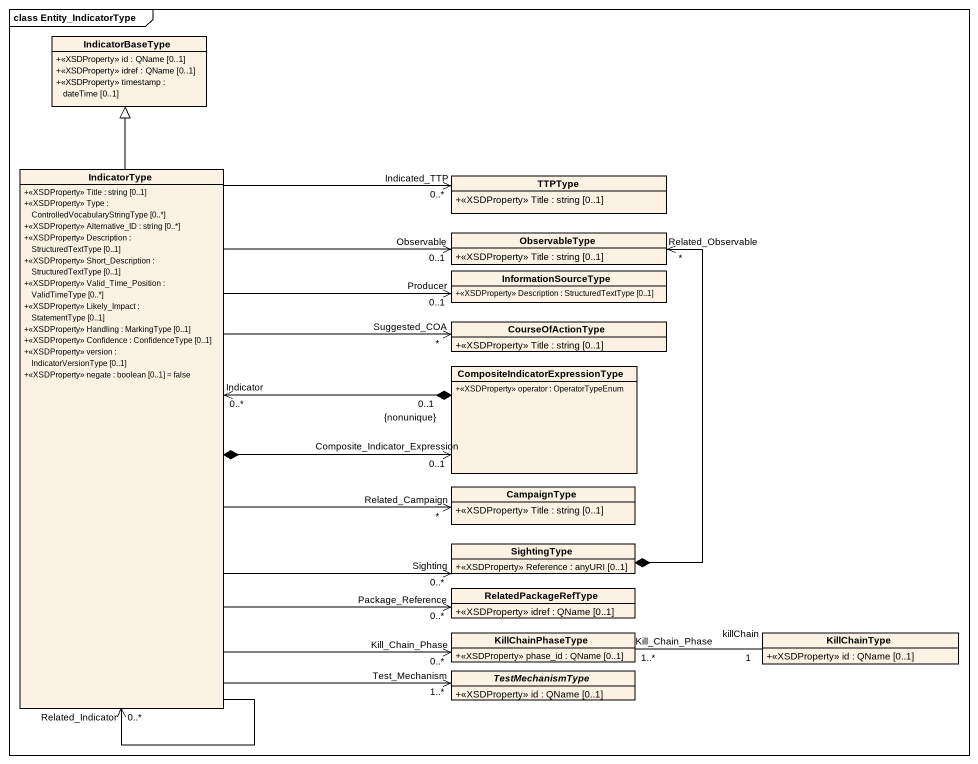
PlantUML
@startuml
mainframe class Entity_IndicatorType
hide circle
hide empty members
skinparam classAttributeIconSize 0
class IndicatorBaseType {
  +<<XSDProperty>> id : QName [0..1]
  +<<XSDProperty>> idref : QName [0..1]
  +<<XSDProperty>> timestamp : dateTime [0..1]
}
class IndicatorType {
  +<<XSDProperty>> Title : string [0..1]
  +<<XSDProperty>> Type : ControlledVocabularyStringType [0..*]
  +<<XSDProperty>> Alternative_ID : string [0..*]
  +<<XSDProperty>> Description : StructuredTextType [0..1]
  +<<XSDProperty>> Short_Description : StructuredTextType [0..1]
  +<<XSDProperty>> Valid_Time_Position : ValidTimeType [0..*]
  +<<XSDProperty>> Likely_Impact : StatementType [0..1]
  +<<XSDProperty>> Handling : MarkingType [0..1]
  +<<XSDProperty>> Confidence : ConfidenceType [0..1]
  +<<XSDProperty>> version : IndicatorVersionType [0..1]
  +<<XSDProperty>> negate : boolean [0..1] = false
}
class TTPType {
  +<<XSDProperty>> Title : string [0..1]
}
class ObservableType {
  +<<XSDProperty>> Title : string [0..1]
}
class InformationSourceType {
  +<<XSDProperty>> Description : StructuredTextType [0..1]
}
class CourseOfActionType {
  +<<XSDProperty>> Title : string [0..1]
}
class "CompositeIndicatorExpressionType" as CompositeIndicatorExpression {
  +<<XSDProperty>> operator : OperatorTypeEnum
}
class CampaignType {
  +<<XSDProperty>> Title : string [0..1]
}
class SightingType {
  +<<XSDProperty>> Reference : anyURI [0..1]
}
class RelatedPackageRefType {
  +<<XSDProperty>> idref : QName [0..1]
}
class KillChainPhaseType {
  +<<XSDProperty>> phase_id : QName [0..1]
}
class KillChainType {
  +<<XSDProperty>> id : QName [0..1]
}
abstract class TestMechanismType {
  +<<XSDProperty>> id : QName [0..1]
}
IndicatorType -up-|> IndicatorBaseType
IndicatorType "Related_Indicator\n0..*" <-- IndicatorType
TTPType "Indicated_TTP\n0..*" <-left- IndicatorType
ObservableType "Observable\n0..1" <-left- IndicatorType
ObservableType "Related_Observable\n*" <--* SightingType
InformationSourceType "Producer\n0..1" <-left- IndicatorType
CourseOfActionType "Suggested_COA\n*" <-left- IndicatorType
CompositeIndicatorExpression "Composite_Indicator_Expression\n0..1" <-left-* IndicatorType
CompositeIndicatorExpression "0..1\n{nonunique}" *-left-> "Indicator\n0..*" IndicatorType
CampaignType "Related_Campaign\n*" <-left- IndicatorType
SightingType "Sighting\n0..*" <-left- IndicatorType
RelatedPackageRefType "Package_Reference\n0..*" <-left- IndicatorType
KillChainPhaseType "Kill_Chain_Phase\n0..*" <-left- IndicatorType
KillChainPhaseType "Kill_Chain_Phase\n1..*" -right- "killChain\n1" KillChainType
TestMechanismType "Test_Mechanism\n1..*" <-left- IndicatorType
@enduml
